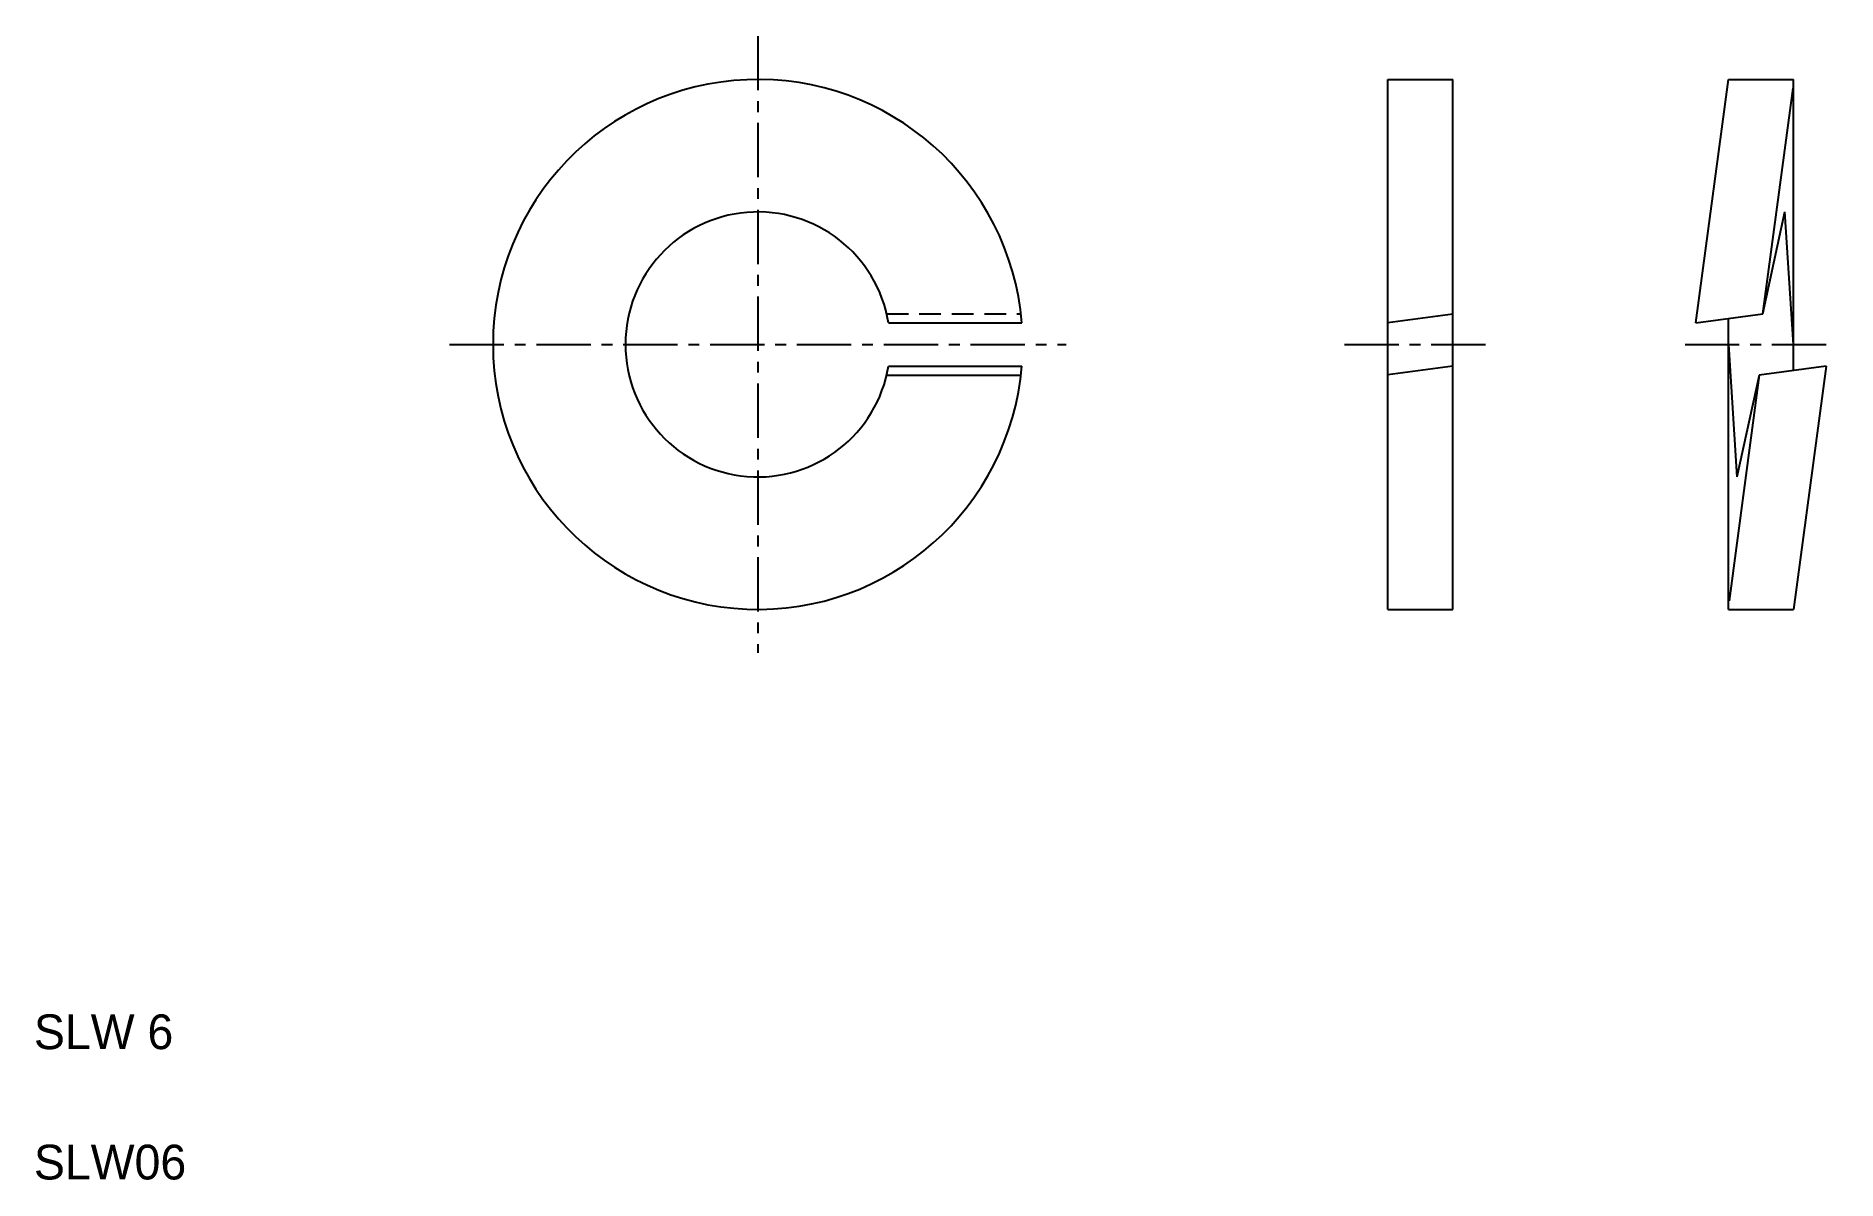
# Model space of a CAD drawing. Extents: x 2 to 43.5, y 2 to 28.3.
import ezdxf

# ---------------------------------------------------------------- set-up
doc = ezdxf.new("R2010")
doc.units = 0
doc.linetypes.add('CENTER', pattern=[2, 1.25, -0.25, 0.25, -0.25])
doc.linetypes.add('DASHED', pattern=[0.75, 0.5, -0.25])
doc.layers.get('0').update_dxf_attribs({"linetype": 'CONTINUOUS'})
doc.layers.add('CENTER', color=1, linetype='CENTER')

msp = doc.modelspace()

# ---------------------------------------------------------------- linework, layer by layer
at = {"color": 7, "linetype": 'CONTINUOUS'}
for p, q in [((33.184, 15.124), (33.184, 27.324)), ((33.184, 27.324), (34.684, 27.324)), ((34.684, 15.124), (34.684, 27.324)), ((40.279, 21.724), (41.029, 27.324)), ((41.029, 27.324), (42.529, 27.324)), ((41.82, 21.93), (42.516, 27.124)), ((42.529, 20.623), (42.529, 27.324)), ((41.82, 21.93), (42.331, 24.274)), ((42.529, 21.224), (42.331, 24.274)), ((21.682, 21.724), (24.753, 21.724)), ((33.184, 21.729), (34.684, 21.93)), ((40.279, 21.724), (41.82, 21.93)), ((41.029, 15.124), (41.029, 21.824)), ((41.029, 21.224), (41.226, 18.174)), ((21.641, 20.517), (24.733, 20.517)), ((21.682, 20.724), (24.753, 20.724)), ((22.414, 20.517), (22.414, 20.517)), ((23.187, 20.517), (23.187, 20.517)), ((34.684, 20.723), (33.184, 20.522)), ((41.738, 20.517), (41.042, 15.323)), ((41.738, 20.517), (41.226, 18.174)), ((43.279, 20.724), (41.738, 20.517)), ((43.279, 20.724), (42.529, 15.124)), ((33.184, 15.124), (34.684, 15.124)), ((41.029, 15.124), (42.529, 15.124))]:
    msp.add_line(p, q, dxfattribs=at)
at = {"color": 3, "linetype": 'DASHED'}
msp.add_line((21.641, 21.93), (24.733, 21.93), dxfattribs=at)
at = {"color": 7, "linetype": 'CONTINUOUS'}
for radius, start, end in [(6.1, 4.7017, 355.2984), (3.05, 9.4353, 350.5646)]:
    msp.add_arc((18.674, 21.224), radius, start, end, dxfattribs=at)
at = {"layer": 'CENTER', "color": 1, "linetype": 'CENTER'}
for p, q in [((18.674, 28.324), (18.674, 14.124)), ((11.574, 21.224), (25.774, 21.224)), ((32.184, 21.224), (35.684, 21.224)), ((40.029, 21.224), (43.529, 21.224))]:
    msp.add_line(p, q, dxfattribs=at)

# ---------------------------------------------------------------- texts
at = {"color": 7, "linetype": 'CONTINUOUS'}
for s, p in [('SLW 6', (2, 5)), ('SLW06', (2, 2))]:
    msp.add_text(s, height=0.8, dxfattribs=at).set_placement(p)

doc.saveas('drawing.dxf')
